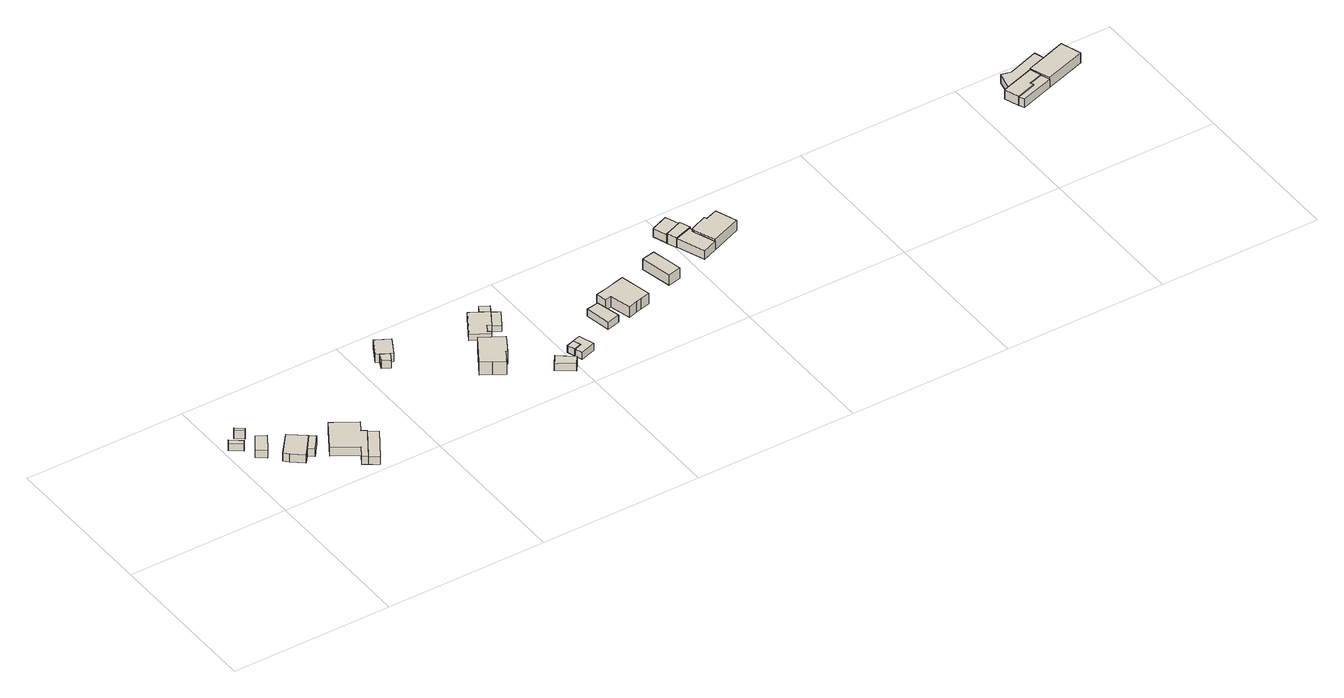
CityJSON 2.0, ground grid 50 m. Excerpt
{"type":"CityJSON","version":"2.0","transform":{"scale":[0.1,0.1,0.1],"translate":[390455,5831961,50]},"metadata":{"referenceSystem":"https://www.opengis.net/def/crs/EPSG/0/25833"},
"CityObjects":{
"building1":{"type":"Building","attributes":{"Gemeindeschluessel":"11000003","BezugspunktDach":"2200","function":"51009_1610","measuredHeight":2.54,"storeysAboveGround":0},"address":[{"country":"Germany","locality":"Berlin"}],"geometry":[{"type":"Solid","lod":"1","boundaries":[[[[0,1,2,3]],[[4,5,6,7]],[[4,7,3,2]],[[5,4,2,1]],[[6,5,1,0]],[[7,6,0,3]]]]}]},
"building2":{"type":"Building","attributes":{"Gemeindeschluessel":"11000003","BezugspunktDach":"2200","function":"31001_2000","measuredHeight":3.04,"storeysAboveGround":1},"address":[{"country":"Germany","locality":"Berlin","thoroughfareNumber":"35 (1)","thoroughfareName":"Reppfuhlring"}],"geometry":[{"type":"Solid","lod":"1","boundaries":[[[[8,9,10,11]],[[12,13,14,15]],[[12,15,11,10]],[[13,12,10,9]],[[14,13,9,8]],[[15,14,8,11]]]]}]},
"building3":{"type":"Building","attributes":{"Gemeindeschluessel":"11000003","BezugspunktDach":"2200","function":"51009_1610","measuredHeight":3,"storeysAboveGround":0},"address":[{"country":"Germany","locality":"Berlin"}],"geometry":[{"type":"Solid","lod":"1","boundaries":[[[[16,17,18,19]],[[20,21,22,23]],[[20,23,19,18]],[[21,20,18,17]],[[22,21,17,16]],[[23,22,16,19]]]]}]},
"building4":{"type":"Building","attributes":{"Gemeindeschluessel":"11000003","BezugspunktDach":"2200","function":"31001_1312","measuredHeight":2.73,"storeysAboveGround":1},"address":[{"country":"Germany","locality":"Berlin","thoroughfareNumber":"33","thoroughfareName":"Reppfuhlring"}],"geometry":[{"type":"Solid","lod":"1","boundaries":[[[[24,25,26,27,28,29]],[[30,31,32,33,34,35]],[[30,35,29,28]],[[31,30,28,27]],[[32,31,27,26]],[[33,32,26,25]],[[34,33,25,24]],[[35,34,24,29]]]]}]},
"building5":{"type":"Building","attributes":{"Gemeindeschluessel":"11000003","BezugspunktDach":"2200","function":"51009_1610","measuredHeight":2.56,"storeysAboveGround":0},"address":[{"country":"Germany","locality":"Berlin"}],"geometry":[{"type":"Solid","lod":"1","boundaries":[[[[36,37,27,26]],[[38,39,40,41]],[[38,41,26,27]],[[39,38,27,37]],[[40,39,37,36]],[[41,40,36,26]]]]}]},
"building6":{"type":"Building","attributes":{"Gemeindeschluessel":"11000003","BezugspunktDach":"2200","function":"31001_1010","measuredHeight":2.95,"storeysAboveGround":1},"address":[{"country":"Germany","locality":"Berlin","thoroughfareNumber":"31","thoroughfareName":"Reppfuhlring"}],"geometry":[{"type":"Solid","lod":"1","boundaries":[[[[42,43,44,45,46,47,48,49]],[[50,51,52,53,54,55,56,57]],[[50,57,49,48]],[[51,50,48,47]],[[52,51,47,46]],[[53,52,46,45]],[[54,53,45,44]],[[55,54,44,43]],[[56,55,43,42]],[[57,56,42,49]]]]}]},
"building7":{"type":"Building","attributes":{"Gemeindeschluessel":"11000003","BezugspunktDach":"2200","function":"31001_2463","measuredHeight":2.57,"storeysAboveGround":1},"address":[{"country":"Germany","locality":"Berlin","thoroughfareNumber":"31 (1)","thoroughfareName":"Reppfuhlring"}],"geometry":[{"type":"Solid","lod":"1","boundaries":[[[[58,59,60,61]],[[53,62,63,54]],[[53,54,61,60]],[[62,53,60,59]],[[63,62,59,58]],[[54,63,58,61]]]]}]},
"building8":{"type":"Building","attributes":{"Gemeindeschluessel":"11000003","BezugspunktDach":"2200","function":"51009_1610","measuredHeight":2.67,"storeysAboveGround":0},"address":[{"country":"Germany","locality":"Berlin"}],"geometry":[{"type":"Solid","lod":"1","boundaries":[[[[64,65,66,67]],[[68,69,70,71]],[[68,71,67,66]],[[69,68,66,65]],[[70,69,65,64]],[[71,70,64,67]]]]}]},
"building9":{"type":"Building","attributes":{"Gemeindeschluessel":"11000003","BezugspunktDach":"2200","function":"31001_1312","measuredHeight":2.8,"storeysAboveGround":1},"address":[{"country":"Germany","locality":"Berlin","thoroughfareNumber":"20","thoroughfareName":"Reppfuhlring"}],"geometry":[{"type":"Solid","lod":"1","boundaries":[[[[66,65,72,73,74,75]],[[76,77,78,79,80,81]],[[76,81,75,74]],[[77,76,74,73]],[[78,77,73,72]],[[79,78,72,65]],[[80,79,65,66]],[[81,80,66,75]]]]}]},
"building10":{"type":"Building","attributes":{"Gemeindeschluessel":"11000003","BezugspunktDach":"2200","function":"31001_1010","measuredHeight":5.49,"storeysAboveGround":1},"address":[{"country":"Germany","locality":"Berlin","thoroughfareNumber":"23","thoroughfareName":"Reppfuhlring"}],"geometry":[{"type":"Solid","lod":"1","boundaries":[[[[82,83,84,85,86,87,88,89]],[[90,91,92,93,94,95,96,97]],[[90,97,89,88]],[[91,90,88,87]],[[92,91,87,86]],[[93,92,86,85]],[[94,93,85,84]],[[95,94,84,83]],[[96,95,83,82]],[[97,96,82,89]]]]}]},
"building11":{"type":"Building","attributes":{"Gemeindeschluessel":"11000003","BezugspunktDach":"2200","function":"31001_1312","measuredHeight":2.12,"storeysAboveGround":1},"address":[{"country":"Germany","locality":"Berlin","thoroughfareNumber":"21","thoroughfareName":"Reppfuhlring"}],"geometry":[{"type":"Solid","lod":"1","boundaries":[[[[98,99,100,101,102,103,104,105,106]],[[107,108,109,110,111,112,113,114,115]],[[107,115,106,105]],[[108,107,105,104]],[[109,108,104,103]],[[110,109,103,102]],[[111,110,102,101]],[[112,111,101,100]],[[113,112,100,99]],[[114,113,99,98]],[[115,114,98,106]]]]}]},
"building12":{"type":"Building","attributes":{"Gemeindeschluessel":"11000003","BezugspunktDach":"2200","function":"51009_1610","measuredHeight":2.5,"storeysAboveGround":0},"address":[{"country":"Germany","locality":"Berlin"}],"geometry":[{"type":"Solid","lod":"1","boundaries":[[[[116,117,118,119]],[[120,121,122,123]],[[120,123,119,118]],[[121,120,118,117]],[[122,121,117,116]],[[123,122,116,119]]]]}]},
"building13":{"type":"Building","attributes":{"Gemeindeschluessel":"11000003","BezugspunktDach":"2200","function":"51009_1610","measuredHeight":2.31,"storeysAboveGround":0},"address":[{"country":"Germany","locality":"Berlin"}],"geometry":[{"type":"Solid","lod":"1","boundaries":[[[[124,125,126,127]],[[109,128,129,110]],[[109,110,127,126]],[[128,109,126,125]],[[129,128,125,124]],[[110,129,124,127]]]]}]},
"building14":{"type":"Building","attributes":{"Gemeindeschluessel":"11000003","BezugspunktDach":"2200","function":"51009_1610","measuredHeight":2.34,"storeysAboveGround":0},"address":[{"country":"Germany","locality":"Berlin"}],"geometry":[{"type":"Solid","lod":"1","boundaries":[[[[130,131,132,133]],[[134,135,109,108]],[[134,108,133,132]],[[135,134,132,131]],[[109,135,131,130]],[[108,109,130,133]]]]}]},
"building15":{"type":"Building","attributes":{"Gemeindeschluessel":"11000003","BezugspunktDach":"2200","function":"51009_1610","measuredHeight":2.25,"storeysAboveGround":0},"address":[{"country":"Germany","locality":"Berlin"}],"geometry":[{"type":"Solid","lod":"1","boundaries":[[[[136,137,138,139]],[[140,141,142,143]],[[140,143,139,138]],[[141,140,138,137]],[[142,141,137,136]],[[143,142,136,139]]]]}]},
"building16":{"type":"Building","attributes":{"Gemeindeschluessel":"11000003","BezugspunktDach":"2200","function":"31001_2723","measuredHeight":2.41,"storeysAboveGround":1},"address":[{"country":"Germany","locality":"Berlin","thoroughfareNumber":"23 (1)","thoroughfareName":"Reppfuhlring"}],"geometry":[{"type":"Solid","lod":"1","boundaries":[[[[144,145,146,138,137,136]],[[147,148,149,150,151,152]],[[147,152,136,137]],[[148,147,137,138]],[[149,148,138,146]],[[150,149,146,145]],[[151,150,145,144]],[[152,151,144,136]]]]}]},
"building17":{"type":"Building","attributes":{"Gemeindeschluessel":"11000003","BezugspunktDach":"2200","function":"31001_2723","measuredHeight":2.39,"storeysAboveGround":1},"address":[{"country":"Germany","locality":"Berlin","thoroughfareNumber":"20 (1)","thoroughfareName":"Röhrichtweg"}],"geometry":[{"type":"Solid","lod":"1","boundaries":[[[[153,154,155,156]],[[157,158,159,160]],[[157,160,156,155]],[[158,157,155,154]],[[159,158,154,153]],[[160,159,153,156]]]]}]},
"building18":{"type":"Building","attributes":{"Gemeindeschluessel":"11000003","BezugspunktDach":"2200","function":"31001_1010","measuredHeight":4.13,"storeysAboveGround":1},"address":[{"country":"Germany","locality":"Berlin","thoroughfareNumber":"20","thoroughfareName":"Röhrichtweg"}],"geometry":[{"type":"Solid","lod":"1","boundaries":[[[[161,162,163,164,165,166,167,168,169,170]],[[171,172,173,174,175,176,177,178,179,180]],[[171,180,170,169]],[[172,171,169,168]],[[173,172,168,167]],[[174,173,167,166]],[[175,174,166,165]],[[176,175,165,164]],[[177,176,164,163]],[[178,177,163,162]],[[179,178,162,161]],[[180,179,161,170]]]]}]},
"building19":{"type":"Building","attributes":{"Gemeindeschluessel":"11000003","BezugspunktDach":"2200","function":"31001_1312","measuredHeight":4.32,"storeysAboveGround":1},"address":[{"country":"Germany","locality":"Berlin","thoroughfareNumber":"22","thoroughfareName":"Röhrichtweg"}],"geometry":[{"type":"Solid","lod":"1","boundaries":[[[[181,182,183,184,185]],[[186,187,188,189,190]],[[186,190,185,184]],[[187,186,184,183]],[[188,187,183,182]],[[189,188,182,181]],[[190,189,181,185]]]]}]},
"building20":{"type":"Building","attributes":{"Gemeindeschluessel":"11000003","BezugspunktDach":"2200","function":"51009_1610","measuredHeight":2.82,"storeysAboveGround":0},"address":[{"country":"Germany","locality":"Berlin"}],"geometry":[{"type":"Solid","lod":"1","boundaries":[[[[191,192,193,194]],[[195,196,197,198]],[[195,198,194,193]],[[196,195,193,192]],[[197,196,192,191]],[[198,197,191,194]]]]}]},
"building21":{"type":"Building","attributes":{"Gemeindeschluessel":"11000003","BezugspunktDach":"2200","function":"31001_2000","measuredHeight":2.92,"storeysAboveGround":1},"address":[{"country":"Germany","locality":"Berlin","thoroughfareNumber":"24 (2)","thoroughfareName":"Röhrichtweg"}],"geometry":[{"type":"Solid","lod":"1","boundaries":[[[[199,200,201,202,203,204]],[[205,206,207,208,209,210]],[[205,210,204,203]],[[206,205,203,202]],[[207,206,202,201]],[[208,207,201,200]],[[209,208,200,199]],[[210,209,199,204]]]]}]},
"building22":{"type":"Building","attributes":{"Gemeindeschluessel":"11000003","BezugspunktDach":"2200","function":"31001_2463","measuredHeight":3.65,"storeysAboveGround":1},"address":[{"country":"Germany","locality":"Berlin","thoroughfareNumber":"24 (1)","thoroughfareName":"Röhrichtweg"}],"geometry":[{"type":"Solid","lod":"1","boundaries":[[[[211,212,213,214,215,216]],[[197,196,217,218,219,220]],[[197,220,216,215]],[[196,197,215,214]],[[217,196,214,213]],[[218,217,213,212]],[[219,218,212,211]],[[220,219,211,216]]]]}]},
"building23":{"type":"Building","attributes":{"Gemeindeschluessel":"11000003","BezugspunktDach":"2200","function":"31001_1010","measuredHeight":4.88,"storeysAboveGround":1},"address":[{"country":"Germany","locality":"Berlin","thoroughfareNumber":"24","thoroughfareName":"Röhrichtweg"}],"geometry":[{"type":"Solid","lod":"1","boundaries":[[[[221,222,223,224,225,226,227,228]],[[229,230,231,232,233,234,235,236]],[[229,236,228,227]],[[230,229,227,226]],[[231,230,226,225]],[[232,231,225,224]],[[233,232,224,223]],[[234,233,223,222]],[[235,234,222,221]],[[236,235,221,228]]]]}]},
"building24":{"type":"Building","attributes":{"Gemeindeschluessel":"11000003","BezugspunktDach":"2200","function":"31001_2000","measuredHeight":3.05,"storeysAboveGround":1},"address":[{"country":"Germany","locality":"Berlin","thoroughfareNumber":"88 (1)","thoroughfareName":"Kartoffelsteig"}],"geometry":[{"type":"Solid","lod":"1","boundaries":[[[[237,238,239,240,241,242,243]],[[244,245,246,247,248,249,250]],[[244,250,243,242]],[[245,244,242,241]],[[246,245,241,240]],[[247,246,240,239]],[[248,247,239,238]],[[249,248,238,237]],[[250,249,237,243]]]]}]},
"building25":{"type":"Building","attributes":{"Gemeindeschluessel":"11000003","BezugspunktDach":"2200","function":"51009_1610","measuredHeight":2.91,"storeysAboveGround":0},"address":[{"country":"Germany","locality":"Berlin"}],"geometry":[{"type":"Solid","lod":"1","boundaries":[[[[251,252,253,254,255,256]],[[257,258,259,260,261,262]],[[257,262,256,255]],[[258,257,255,254]],[[259,258,254,253]],[[260,259,253,252]],[[261,260,252,251]],[[262,261,251,256]]]]}]},
"building26":{"type":"Building","attributes":{"Gemeindeschluessel":"11000003","BezugspunktDach":"2200","function":"31001_2000","measuredHeight":2.79,"storeysAboveGround":1},"address":[{"country":"Germany","locality":"Berlin","thoroughfareNumber":"86 (1)","thoroughfareName":"Kartoffelsteig"}],"geometry":[{"type":"Solid","lod":"1","boundaries":[[[[263,264,265,266,267,268]],[[269,270,271,272,245,244]],[[269,244,268,267]],[[270,269,267,266]],[[271,270,266,265]],[[272,271,265,264]],[[245,272,264,263]],[[244,245,263,268]]]]}]},
"building27":{"type":"Building","attributes":{"Gemeindeschluessel":"11000003","BezugspunktDach":"2200","function":"31001_1010","measuredHeight":3.38,"storeysAboveGround":1},"address":[{"country":"Germany","locality":"Berlin","thoroughfareNumber":"88","thoroughfareName":"Kartoffelsteig"}],"geometry":[{"type":"Solid","lod":"1","boundaries":[[[[273,274,275,276,277,278]],[[279,280,281,282,283,284]],[[279,284,278,277]],[[280,279,277,276]],[[281,280,276,275]],[[282,281,275,274]],[[283,282,274,273]],[[284,283,273,278]]]]}]}
},
"vertices":[
[37,254,51],[45,265,51],[11,291,51],[2,279,51],[11,291,26],[45,265,26],[37,254,26],[2,279,26],
[75,196,49],[110,250,49],[82,268,49],[48,216,49],[82,268,24],[110,250,24],[75,196,24],[48,216,24],
[71,299,52],[76,306,52],[51,325,52],[46,318,52],[51,325,22],[76,306,22],[71,299,22],[46,318,22],
[115,149,50],[150,122,50],[167,143,50],[202,188,50],[153,227,50],[102,164,50],[153,227,23],[202,188,23],[167,143,23],[150,122,23],[115,149,23],[102,164,23],
[184,129,50],[219,174,50],[202,188,25],[219,174,25],[184,129,25],[167,143,25],
[289,64,54],[269,31,54],[283,22,54],[341,114,54],[327,123,54],[347,156,54],[274,201,54],[217,109,54],[274,201,25],[347,156,25],[327,123,25],[341,114,25],[283,22,25],[269,31,25],[289,64,25],[217,109,25],
[310,3,51],[369,96,51],[341,114,51],[283,22,51],[369,96,25],[310,3,25],
[572,342,42],[586,368,42],[561,381,42],[548,356,42],[561,381,16],[586,368,16],[572,342,16],[548,356,16],
[594,363,42],[624,418,42],[580,442,42],[550,387,42],[580,442,14],[624,418,14],[594,363,14],[586,368,14],[561,381,14],[550,387,14],
[786,171,55],[817,152,55],[840,189,55],[844,187,55],[877,243,55],[842,263,55],[811,282,55],[755,190,55],[811,282,11],[842,263,11],[877,243,11],[844,187,11],[840,189,11],[817,152,11],[786,171,11],[755,190,11],
[870,303,27],[875,311,27],[865,317,27],[879,339,27],[890,332,27],[920,383,27],[895,399,27],[866,416,27],[817,335,27],[866,416,6],[895,399,6],[920,383,6],[890,332,6],[879,339,6],[865,317,6],[875,311,6],[870,303,6],[817,335,6],
[982,59,36],[1001,85,36],[952,121,36],[933,94,36],[952,121,11],[1001,85,11],[982,59,11],[933,94,11],
[913,318,26],[944,369,26],[920,383,26],[890,332,26],[944,369,6],[913,318,6],
[920,383,29],[932,403,29],[906,418,29],[895,399,29],[906,418,6],[932,403,6],
[1014,116,34],[1038,124,34],[1030,148,34],[1006,140,34],[1030,148,11],[1038,124,11],[1014,116,11],[1006,140,11],
[1023,93,34],[1070,109,34],[1054,156,34],[1038,124,10],[1030,148,10],[1054,156,10],[1070,109,10],[1023,93,10],[1014,116,10],
[1152,162,34],[1193,173,34],[1175,247,34],[1137,241,34],[1175,247,10],[1193,173,10],[1152,162,10],[1137,241,10],
[1192,232,47],[1211,237,47],[1228,172,47],[1257,180,47],[1275,185,47],[1304,192,47],[1282,288,47],[1251,281,47],[1233,276,47],[1184,265,47],[1233,276,11],[1251,281,11],[1282,288,11],[1304,192,11],[1275,185,11],[1257,180,11],[1228,172,11],[1211,237,11],[1192,232,11],[1184,265,11],
[1392,226,49],[1433,235,49],[1412,330,49],[1392,326,49],[1371,322,49],[1392,326,13],[1412,330,13],[1433,235,13],[1392,226,13],[1371,322,13],
[1489,379,42],[1543,400,42],[1526,444,42],[1473,423,42],[1526,444,13],[1543,400,13],[1489,379,13],[1473,423,13],
[1532,264,44],[1578,281,44],[1551,353,44],[1557,356,44],[1553,367,44],[1499,349,44],[1553,367,15],[1557,356,15],[1551,353,15],[1578,281,15],[1532,264,15],[1499,349,15],
[1499,349,47],[1553,367,47],[1555,368,47],[1543,400,47],[1489,379,47],[1487,379,47],[1555,368,13],[1553,367,13],[1499,349,13],[1487,379,13],
[1553,346,51],[1578,281,51],[1672,317,51],[1647,383,51],[1610,369,51],[1606,377,51],[1557,356,51],[1551,353,51],[1557,356,16],[1606,377,16],[1610,369,16],[1647,383,16],[1672,317,16],[1578,281,16],[1553,346,16],[1551,353,16],
[2587,323,67],[2649,343,67],[2645,354,67],[2688,368,67],[2677,402,67],[2589,374,67],[2571,368,67],[2589,374,36],[2677,402,36],[2688,368,36],[2645,354,36],[2649,343,36],[2587,323,36],[2571,368,36],
[2594,306,66],[2698,340,66],[2688,368,66],[2645,354,66],[2649,343,66],[2587,323,66],[2649,343,37],[2645,354,37],[2688,368,37],[2698,340,37],[2594,306,37],[2587,323,37],
[2677,402,64],[2739,422,64],[2728,458,64],[2632,425,64],[2601,432,64],[2589,374,64],[2601,432,36],[2632,425,36],[2728,458,36],[2739,422,36],
[2688,368,72],[2698,340,72],[2826,382,72],[2805,444,72],[2739,422,72],[2677,402,72],[2739,422,38],[2805,444,38],[2826,382,38],[2698,340,38],[2688,368,38],[2677,402,38]
]}
